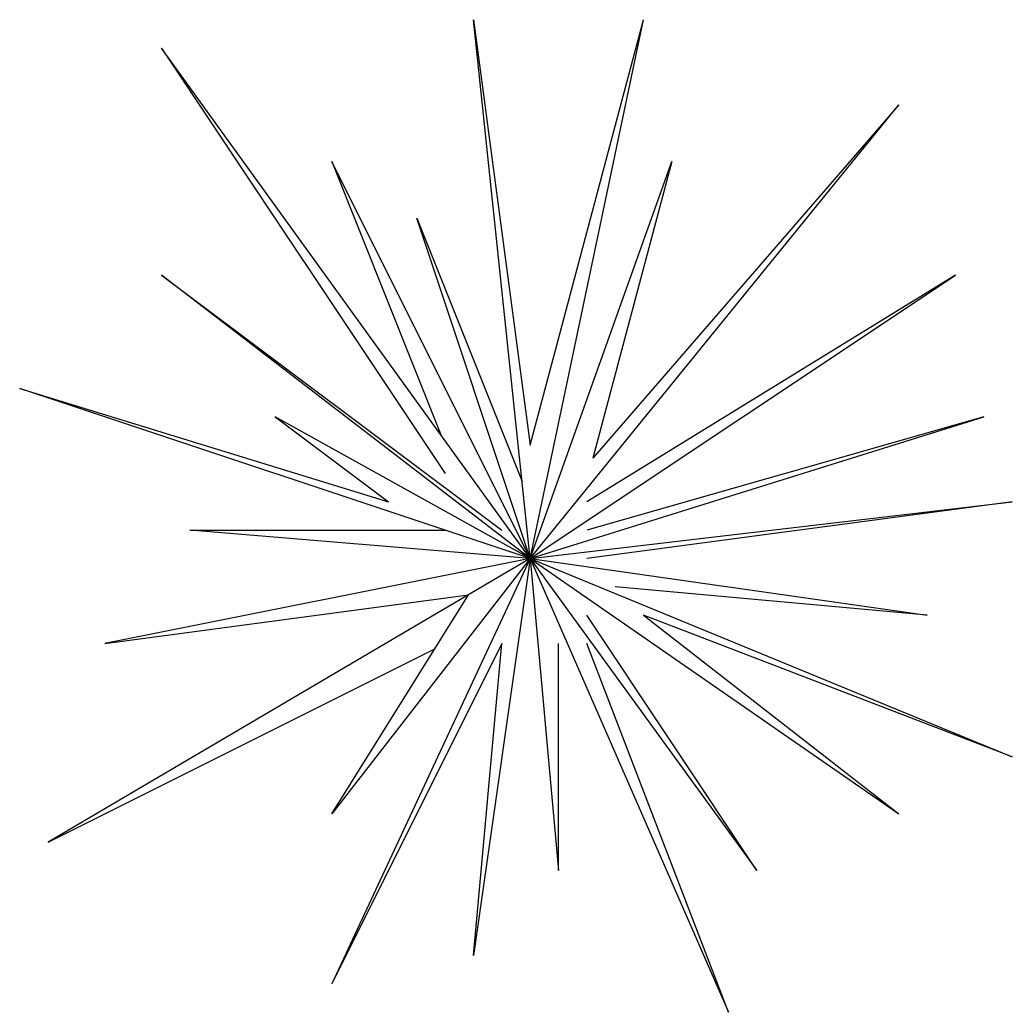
# Model space of a CAD drawing. Header units: metres. Extents: x 7 to 327053, y 40 to 7393807.
# Drawn here: x 326099.224 to 326100.129, y 7392856.368 to 7392857.272 of the extents above; entities that cross this region are included whole.
import ezdxf

# ---------------------------------------------------------------- set-up
doc = ezdxf.new("R2010")
doc.units = ezdxf.units.M
doc.layers.get('0').update_dxf_attribs({"lineweight": 18})
doc.layers.add('VEGET', color=64, linetype='Continuous')

# ---------------------------------------------------------------- blocks, each defined once
blk = doc.blocks.new('A$C21090EC6')
for p, q in [((6.75, 6), (6, 13.125)), ((6, 13.125), (6.75, 7.5)), ((6.75, 6), (8.25, 13.125)), ((6.75, 7.5), (8.25, 13.125)), ((6.75, 6), (1.875, 12.75)), ((1.875, 12.75), (5.625, 7.125)), ((6.75, 6), (11.625, 12)), ((11.625, 12), (7.579, 7.329)), ((6.75, 6), (4.125, 11.25)), ((4.125, 11.25), (5.573, 7.629)), ((6.75, 6), (8.625, 11.25)), ((8.625, 11.25), (7.579, 7.329)), ((6.75, 6), (5.25, 10.5)), ((5.25, 10.5), (6.643, 7.018)), ((6.75, 6), (1.875, 9.75)), ((1.875, 9.75), (6.375, 6.375)), ((6.75, 6), (12.375, 9.75)), ((12.375, 9.75), (7.5, 6.75)), ((6.75, 6), (0, 8.25)), ((0, 8.25), (4.875, 6.75)), ((6.75, 6), (3.375, 7.875)), ((3.375, 7.875), (4.875, 6.75)), ((6.75, 6), (12.75, 7.875)), ((12.75, 7.875), (7.5, 6.375)), ((6.75, 6), (13.125, 6.75)), ((13.125, 6.75), (7.5, 6)), ((6.75, 6), (2.25, 6.375)), ((2.25, 6.375), (5.625, 6.375)), ((6.75, 6), (0.375, 2.25)), ((6.75, 6), (1.125, 4.875)), ((6.75, 6), (4.125, 0.375)), ((6.75, 6), (4.125, 2.625)), ((6.75, 6), (6, 0.75)), ((6.75, 6), (9.375, 0)), ((6.75, 6), (13.125, 3.375)), ((6.75, 6), (7.125, 1.875)), ((6.75, 6), (12, 5.25)), ((6.75, 6), (9.75, 1.875)), ((6.75, 6), (11.625, 2.625)), ((1.125, 4.875), (5.935, 5.52)), ((4.125, 2.625), (5.935, 5.52)), ((12, 5.25), (7.875, 5.625)), ((9.75, 1.875), (7.5, 5.25)), ((13.125, 3.375), (8.25, 5.25)), ((8.25, 5.25), (11.625, 2.625)), ((6.375, 4.875), (4.125, 0.375)), ((6, 0.75), (6.375, 4.875)), ((7.125, 1.875), (7.125, 4.875)), ((9.375, 0), (7.5, 4.875)), ((0.375, 2.25), (5.489, 4.807)), ((4.125, 0.375), (4.125, 0.375))]:
    blk.add_line(p, q)

msp = doc.modelspace()

# ---------------------------------------------------------------- block references
at = {"layer": 'VEGET', "xscale": 0.06890406907109788, "yscale": 0.06890406907109788, "zscale": 0.06890406907109788}
msp.add_blockref('A$C21090EC6', (326099.22437, 7392856.3675), dxfattribs=at)

doc.saveas('drawing.dxf')
